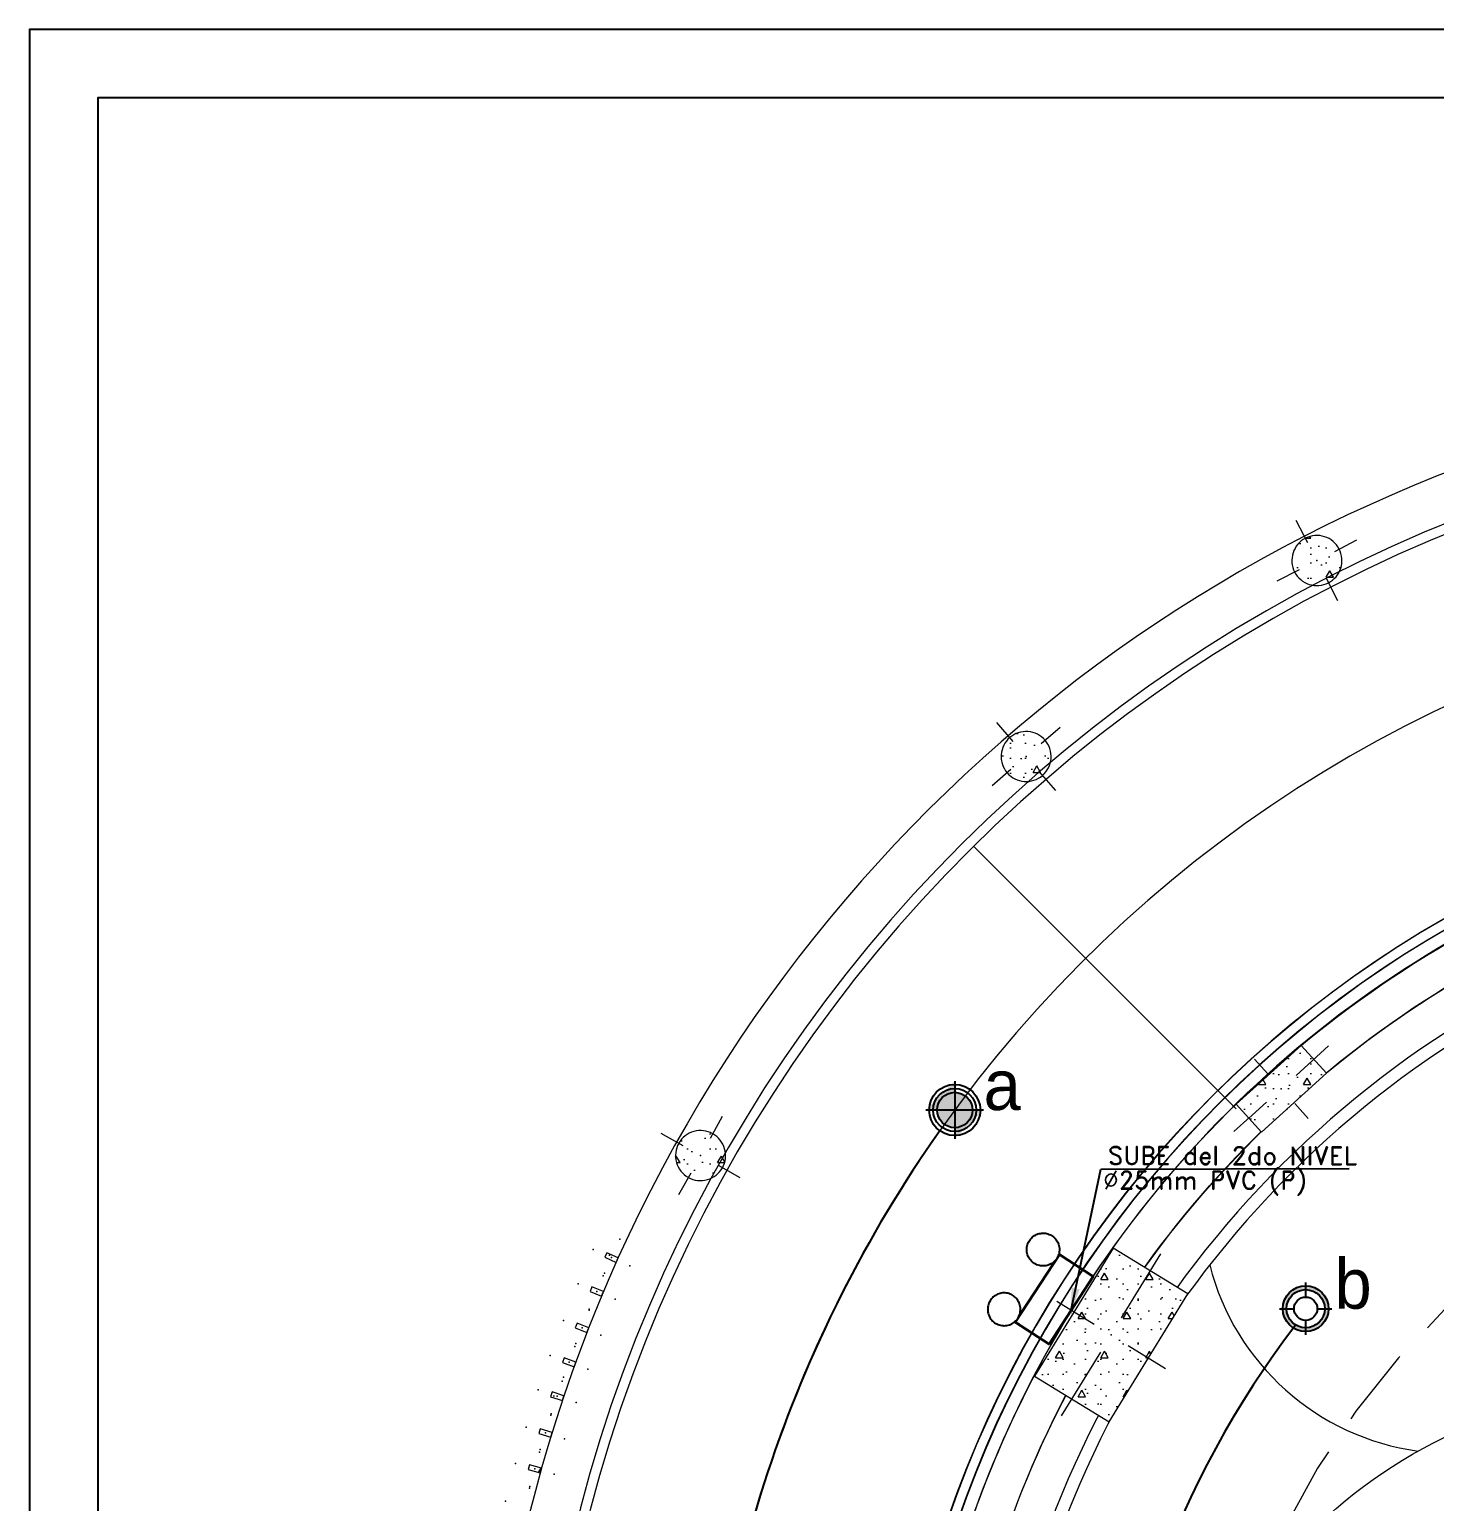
# Model space of a CAD drawing. Header units: feet. Extents: x 2 to 125, y -24 to 91.
# Drawn here: x 74.29 to 79.91, y 50.22 to 56.1 of the extents above; entities that cross this region are included whole.
import ezdxf

# ---------------------------------------------------------------- set-up
doc = ezdxf.new("R2010")
doc.units = ezdxf.units.FT
doc.header["$MEASUREMENT"] = 0
doc.set_wipeout_variables(frame=1)
for name, pattern in [('CONTINUA', [0]), ('HIDDEN', [9.525, 6.35, -3.175]), ('HIDDEN2', [0.1875, 0.125, -0.0625]), ('Wipeout_Contour', [1, 0, -1])]:
    doc.linetypes.add(name, pattern=pattern)
doc.layers.add('ALUMBRADO', color=1, linetype='Continuous')
doc.layers.add('Structural - Bearing', color=7, linetype='Continuous')
for name, color, linetype, lineweight in [('corriente debil', 30, 'Continuous', 15), ('Cotas varias El', 253, 'Continuous', 13), ('Drawing & Figure_Pen_No__122', 9, 'Continuous', 13), ('Emergencia', 20, 'Continuous', 25), ('Interior - Stair & Railing_Pen_No__122', 9, 'Continuous', 13), ('Structural - Bearing_Pen_No__122', 9, 'Continuous', 13), ('TOMACORRIENTE', 5, 'HIDDEN2', 30)]:
    doc.layers.add(name, color=color, linetype=linetype, lineweight=lineweight)
for name, color, linetype, lineweight, true_color in [('Drawing & Figure_Pen_No__167', 7, 'Continuous', 13, 0x6a6a6a), ('Structural - Bearing_Pen_No__167', 7, 'Continuous', 13, 0x6a6a6a), ('Structural - Bearing_Pen_No__4', 7, 'Continuous', 20, 0x029e21)]:
    doc.layers.add(name, color=color, linetype=linetype, lineweight=lineweight, true_color=true_color)
doc.styles.add('01COTAS', font='romans.shx')
doc.styles.add('GENERATED_STYLE_3', font='romand.shx')
doc.dimstyles.new('DIM-50-PLANTA', dxfattribs={"dimscale": 0.05, "dimtxt": 2, "dimasz": 2, "dimexe": 2, "dimexo": 2, "dimgap": 1, "dimtad": 1, "dimdec": 0, "dimlfac": 1000, "dimdsep": 46, "dimtxsty": '01COTAS', "dimcen": 25, "dimclrd": 9, "dimclre": 9, "dimclrt": 7, "dimadec": 0, "dimazin": 0, "dimtfac": 1, "dimtdec": 0, "dimtmove": 2, "dimatfit": 3, "dimfxl": 1, "dimtolj": 1, "dimtzin": 0, "dimarcsym": 0})
pattern_1 = [(0, (34.1127, 49.8555), (0, 0.3117692), [0.03, -0.15]), (0, (34.2027, 50.01138), (0, 0.3117692), [0.03, -0.15]), (60, (34.1127, 49.8555), (-0.27, 0.1558846), [0.03, -0.15]), (60, (34.2927, 49.8555), (-0.27, 0.1558846), [0.03, -0.15]), (120, (34.1427, 49.8555), (0.27, 0.1558846), [0.03, -0.15]), (120, (34.3227, 49.8555), (0.27, 0.1558846), [0.03, -0.15]), (0, (34.11271, 49.8855), (0, 0.06), [0, -0.06, 0, -0.09]), (45, (34.14271, 49.8855), (-0.04242641, 0.04242641), [0, -0.045, 0, -0.075])]

# ---------------------------------------------------------------- blocks, each defined once
blk = doc.blocks.new('LED')
at = {"layer": 'ALUMBRADO'}
h = blk.add_hatch(color=256, dxfattribs=at)
h.dxf.hatch_style = 1
edge = h.paths.add_edge_path(flags=17)
edge.add_arc((0, 0), 0.135, 0, 360)
edge = h.paths.add_edge_path()
edge.add_arc((0, 0), 0.162, 0, 360)
for points in [[(0, 0.185), (0, 0.082)], [(-0.185, 0), (-0.082, 0)], [(0.082, 0), (0.185, 0)], [(0, -0.082), (0, -0.185)]]:
    blk.add_lwpolyline(points, dxfattribs=at)
at = {"layer": 'ALUMBRADO', "linetype": 'CONTINUA', "ltscale": 0.003}
for radius in [0.162, 0.135, 0.0824]:
    blk.add_circle((0, 0), radius, dxfattribs=at)
blk = doc.blocks.new('LED PASILLO')
at = {"layer": 'ALUMBRADO'}
h = blk.add_hatch(color=202, dxfattribs=at)
h.dxf.hatch_style = 1
edge = h.paths.add_edge_path()
edge.add_line((0, 0.1376), (0, -0.1376))
edge.add_line((-0.1376, 0), (0.1376, 0))
edge = h.paths.add_edge_path()
edge.add_line((0, 0), (0, 0.0845))
edge.add_arc((0, 0), 0.0845, 90, 180)
edge.add_line((-0.0845, 0), (0, 0))
edge = h.paths.add_edge_path()
edge.add_line((0.0845, 0), (0, 0))
edge.add_line((0, 0), (0, -0.0845))
edge.add_arc((0, 0), 0.0845, 270, 360)
at = {"layer": 'ALUMBRADO', "color": 202}
for points in [[(0, 0.1376), (0, -0.1376)], [(-0.1376, 0), (0.1376, 0)]]:
    blk.add_lwpolyline(points, dxfattribs=at)
for radius in [0.1222, 0.1028, 0.0845]:
    blk.add_circle((0, 0), radius, dxfattribs=at)
blk = doc.blocks.new('Emergencia')
blk.add_lwpolyline([(0, 0), (0, 0)])
at = {"layer": 'Emergencia', "color": 5, "lineweight": 30}
for points in [[(0.25, -0.25), (0.25, 0), (-0.25, 0), (-0.25, -0.25)], [(-0.25, -0.2221), (-0.25, -0.25), (0.25, -0.25), (0.25, -0.2221)]]:
    blk.add_lwpolyline(points, dxfattribs=at)
at = {"color": 1, "lineweight": 5}
for points in [[(-0.1712, -0.2629), (-0.1644, -0.2671), (-0.158, -0.2718), (-0.152, -0.277), (-0.1463, -0.2826), (-0.1412, -0.2887), (-0.1365, -0.2951), (-0.1324, -0.3019), (-0.1287, -0.309), (-0.1257, -0.3164), (-0.1233, -0.324), (-0.1214, -0.3317), (-0.1202, -0.3396), (-0.1196, -0.3475), (-0.1196, -0.3555), (-0.1202, -0.3634), (-0.1215, -0.3713), (-0.1234, -0.379), (-0.1258, -0.3866), (-0.1289, -0.3939), (-0.1325, -0.401), (-0.1367, -0.4078), (-0.1414, -0.4142), (-0.1466, -0.4203), (-0.1522, -0.4259), (-0.1583, -0.4311), (-0.1647, -0.4357), (-0.1715, -0.4399), (-0.1786, -0.4435), (-0.186, -0.4465), (-0.1936, -0.449), (-0.2013, -0.4508), (-0.2092, -0.452), (-0.2171, -0.4527), (-0.2251, -0.4526), (-0.233, -0.452), (-0.2409, -0.4508), (-0.2486, -0.4489), (-0.2562, -0.4464), (-0.2635, -0.4433), (-0.2706, -0.4397), (-0.2774, -0.4355), (-0.2838, -0.4309), (-0.2899, -0.4257), (-0.2955, -0.42), (-0.3007, -0.414), (-0.3053, -0.4075), (-0.3095, -0.4007), (-0.3131, -0.3936), (-0.3161, -0.3863), (-0.3186, -0.3787), (-0.3204, -0.3709), (-0.3216, -0.3631), (-0.3222, -0.3551), (-0.3222, -0.3472), (-0.3216, -0.3392), (-0.3203, -0.3314), (-0.3185, -0.3236), (-0.316, -0.3161), (-0.3129, -0.3087), (-0.3093, -0.3016), (-0.3051, -0.2948), (-0.3004, -0.2884), (-0.2953, -0.2824), (-0.2896, -0.2767), (-0.2836, -0.2716), (-0.2771, -0.2669), (-0.2703, -0.2628), (-0.2632, -0.2592), (-0.2558, -0.2561), (-0.2483, -0.2537), (-0.2405, -0.2518), (-0.2327, -0.2506), (-0.2247, -0.25), (-0.2168, -0.25), (-0.2088, -0.2506), (-0.201, -0.2519), (-0.1932, -0.2538), (-0.1857, -0.2562), (-0.1783, -0.2593)], [(0.1712, -0.2629), (0.1644, -0.2671), (0.158, -0.2718), (0.152, -0.277), (0.1463, -0.2826), (0.1412, -0.2887), (0.1365, -0.2951), (0.1324, -0.3019), (0.1287, -0.309), (0.1257, -0.3164), (0.1233, -0.324), (0.1214, -0.3317), (0.1202, -0.3396), (0.1196, -0.3475), (0.1196, -0.3555), (0.1202, -0.3634), (0.1215, -0.3713), (0.1234, -0.379), (0.1258, -0.3866), (0.1289, -0.3939), (0.1325, -0.401), (0.1367, -0.4078), (0.1414, -0.4142), (0.1466, -0.4203), (0.1522, -0.4259), (0.1583, -0.4311), (0.1647, -0.4357), (0.1715, -0.4399), (0.1786, -0.4435), (0.186, -0.4465), (0.1936, -0.449), (0.2013, -0.4508), (0.2092, -0.452), (0.2171, -0.4527), (0.2251, -0.4526), (0.233, -0.452), (0.2409, -0.4508), (0.2486, -0.4489), (0.2562, -0.4464), (0.2635, -0.4433), (0.2706, -0.4397), (0.2774, -0.4355), (0.2838, -0.4309), (0.2899, -0.4257), (0.2955, -0.42), (0.3007, -0.414), (0.3053, -0.4075), (0.3095, -0.4007), (0.3131, -0.3936), (0.3161, -0.3863), (0.3186, -0.3787), (0.3204, -0.3709), (0.3216, -0.3631), (0.3222, -0.3551), (0.3222, -0.3472), (0.3216, -0.3392), (0.3203, -0.3314), (0.3185, -0.3236), (0.316, -0.3161), (0.3129, -0.3087), (0.3093, -0.3016), (0.3051, -0.2948), (0.3004, -0.2884), (0.2953, -0.2824), (0.2896, -0.2767), (0.2836, -0.2716), (0.2771, -0.2669), (0.2703, -0.2628), (0.2632, -0.2592), (0.2558, -0.2561), (0.2483, -0.2537), (0.2405, -0.2518), (0.2327, -0.2506), (0.2247, -0.25), (0.2168, -0.25), (0.2088, -0.2506), (0.201, -0.2519), (0.1932, -0.2538), (0.1857, -0.2562), (0.1783, -0.2593)]]:
    blk.add_wipeout(points, dxfattribs=at).dxf.layer = 'Emergencia'
at = {"layer": 'Emergencia', "color": 30, "true_color": 0xf26722}
for points in [[(-0.1712, -0.2629), (-0.1644, -0.2671), (-0.158, -0.2718), (-0.152, -0.277), (-0.1463, -0.2826), (-0.1412, -0.2887), (-0.1365, -0.2951), (-0.1324, -0.3019), (-0.1287, -0.309), (-0.1257, -0.3164), (-0.1233, -0.324), (-0.1214, -0.3317), (-0.1202, -0.3396), (-0.1196, -0.3475), (-0.1196, -0.3555), (-0.1202, -0.3634), (-0.1215, -0.3713), (-0.1234, -0.379), (-0.1258, -0.3866), (-0.1289, -0.3939), (-0.1325, -0.401), (-0.1367, -0.4078), (-0.1414, -0.4142), (-0.1466, -0.4203), (-0.1522, -0.4259), (-0.1583, -0.4311), (-0.1647, -0.4357), (-0.1715, -0.4399), (-0.1786, -0.4435), (-0.186, -0.4465), (-0.1936, -0.449), (-0.2013, -0.4508), (-0.2092, -0.452), (-0.2171, -0.4527), (-0.2251, -0.4526), (-0.233, -0.452), (-0.2409, -0.4508), (-0.2486, -0.4489), (-0.2562, -0.4464), (-0.2635, -0.4433), (-0.2706, -0.4397), (-0.2774, -0.4355), (-0.2838, -0.4309), (-0.2899, -0.4257), (-0.2955, -0.42), (-0.3007, -0.414), (-0.3053, -0.4075), (-0.3095, -0.4007), (-0.3131, -0.3936), (-0.3161, -0.3863), (-0.3186, -0.3787), (-0.3204, -0.3709), (-0.3216, -0.3631), (-0.3222, -0.3551), (-0.3222, -0.3472), (-0.3216, -0.3392), (-0.3203, -0.3314), (-0.3185, -0.3236), (-0.316, -0.3161), (-0.3129, -0.3087), (-0.3093, -0.3016), (-0.3051, -0.2948), (-0.3004, -0.2884), (-0.2953, -0.2824), (-0.2896, -0.2767), (-0.2836, -0.2716), (-0.2771, -0.2669), (-0.2703, -0.2628), (-0.2632, -0.2592), (-0.2558, -0.2561), (-0.2483, -0.2537), (-0.2405, -0.2518), (-0.2327, -0.2506), (-0.2247, -0.25), (-0.2168, -0.25), (-0.2088, -0.2506), (-0.201, -0.2519), (-0.1932, -0.2538), (-0.1857, -0.2562), (-0.1783, -0.2593)], [(0.1712, -0.2629), (0.1644, -0.2671), (0.158, -0.2718), (0.152, -0.277), (0.1463, -0.2826), (0.1412, -0.2887), (0.1365, -0.2951), (0.1324, -0.3019), (0.1287, -0.309), (0.1257, -0.3164), (0.1233, -0.324), (0.1214, -0.3317), (0.1202, -0.3396), (0.1196, -0.3475), (0.1196, -0.3555), (0.1202, -0.3634), (0.1215, -0.3713), (0.1234, -0.379), (0.1258, -0.3866), (0.1289, -0.3939), (0.1325, -0.401), (0.1367, -0.4078), (0.1414, -0.4142), (0.1466, -0.4203), (0.1522, -0.4259), (0.1583, -0.4311), (0.1647, -0.4357), (0.1715, -0.4399), (0.1786, -0.4435), (0.186, -0.4465), (0.1936, -0.449), (0.2013, -0.4508), (0.2092, -0.452), (0.2171, -0.4527), (0.2251, -0.4526), (0.233, -0.452), (0.2409, -0.4508), (0.2486, -0.4489), (0.2562, -0.4464), (0.2635, -0.4433), (0.2706, -0.4397), (0.2774, -0.4355), (0.2838, -0.4309), (0.2899, -0.4257), (0.2955, -0.42), (0.3007, -0.414), (0.3053, -0.4075), (0.3095, -0.4007), (0.3131, -0.3936), (0.3161, -0.3863), (0.3186, -0.3787), (0.3204, -0.3709), (0.3216, -0.3631), (0.3222, -0.3551), (0.3222, -0.3472), (0.3216, -0.3392), (0.3203, -0.3314), (0.3185, -0.3236), (0.316, -0.3161), (0.3129, -0.3087), (0.3093, -0.3016), (0.3051, -0.2948), (0.3004, -0.2884), (0.2953, -0.2824), (0.2896, -0.2767), (0.2836, -0.2716), (0.2771, -0.2669), (0.2703, -0.2628), (0.2632, -0.2592), (0.2558, -0.2561), (0.2483, -0.2537), (0.2405, -0.2518), (0.2327, -0.2506), (0.2247, -0.25), (0.2168, -0.25), (0.2088, -0.2506), (0.201, -0.2519), (0.1932, -0.2538), (0.1857, -0.2562), (0.1783, -0.2593)]]:
    blk.add_lwpolyline(points, close=True, dxfattribs=at)

msp = doc.modelspace()

# ---------------------------------------------------------------- hatches: boundary and pattern name
at = {"layer": 'Cotas varias El'}
h = msp.add_hatch(dxfattribs=at)
h.set_pattern_fill('STRUCTURAL_CONCRETE', color=256, style=0, pattern_type=2)
h.set_pattern_definition(pattern_1)
h.paths.add_polyline_path([(79.3476, 53.9299, 0.414214), (79.4822, 53.8866, 0.414214), (79.5255, 54.0213, 0.414214), (79.3908, 54.0645, 0.414214)])
h = msp.add_hatch(dxfattribs=at)
h.set_pattern_fill('STRUCTURAL_CONCRETE', color=256, style=0, pattern_type=2)
h.set_pattern_definition(pattern_1)
h.paths.add_polyline_path([(78.1994, 53.1272, 0.414214), (78.3404, 53.1168, 0.414214), (78.3508, 53.2579, 0.414214), (78.2098, 53.2683, 0.414214)])
h = msp.add_hatch(dxfattribs=at)
h.set_pattern_fill('STRUCTURAL_CONCRETE', color=256, style=0, pattern_type=2)
h.set_pattern_definition(pattern_1)
h.paths.add_polyline_path([(76.926, 51.5111, 0.414214), (77.0621, 51.5497, 0.414214), (77.0236, 51.6857, 0.414214), (76.8875, 51.6472, 0.414214)])
h = msp.add_hatch(dxfattribs=at)
h.set_pattern_fill('STRUCTURAL_CONCRETE', color=256, style=0, pattern_type=2)
h.set_pattern_definition(pattern_1)
h.paths.add_polyline_path([(76.6003, 51.2102), (76.5921, 51.192), (76.6377, 51.1715), (76.6459, 51.1898)])
h = msp.add_hatch(dxfattribs=at)
h.set_pattern_fill('STRUCTURAL_CONCRETE', color=256, style=0, pattern_type=2)
h.set_pattern_definition(pattern_1)
h.paths.add_polyline_path([(76.3818, 50.6541), (76.3754, 50.6351), (76.4229, 50.6193), (76.4292, 50.6382)])
h = msp.add_hatch(dxfattribs=at)
h.set_pattern_fill('STRUCTURAL_CONCRETE', color=256, style=0, pattern_type=2)
h.set_pattern_definition(pattern_1)
h.paths.add_polyline_path([(76.2918, 50.3633), (76.2864, 50.344), (76.3346, 50.3306), (76.34, 50.3498)])

# ---------------------------------------------------------------- linework, layer by layer
at = {"layer": 'ALUMBRADO', "linetype": 'CONTINUA', "lineweight": 25}
msp.add_arc((82.1713, 48.7057), 5.1901, 144.80084, 178.6795, dxfattribs=at)
at = {"layer": 'Cotas varias El'}
for p, q in [((79.4, 54.0467), (79.3543, 54.1357)), ((79.5077, 54.0121), (79.5966, 54.0578)), ((79.3654, 53.939), (79.2764, 53.8933)), ((79.4731, 53.9044), (79.5188, 53.8155)), ((78.2229, 53.2531), (78.1575, 53.3288)), ((78.3357, 53.2448), (78.4114, 53.3101)), ((78.2145, 53.1403), (78.1388, 53.075)), ((78.3274, 53.132), (78.3927, 53.0563)), ((77.0138, 51.6683), (77.0626, 51.7556)), ((76.905, 51.6375), (76.8177, 51.6862)), ((76.9358, 51.5286), (76.887, 51.4413)), ((77.0446, 51.5594), (77.1319, 51.5106))]:
    msp.add_line(p, q, dxfattribs=at)
for points in [[(88.0353, 54.7374), (82.1407, 54.7374, 1.000452), (82.1407, 42.6874), (88.0353, 42.6874)], [(79.3476, 53.9299, 0.414214), (79.4822, 53.8866, 0.414214), (79.5255, 54.0213, 0.414214), (79.3908, 54.0645, 0.414214)], [(78.1994, 53.1272, 0.414214), (78.3404, 53.1168, 0.414214), (78.3508, 53.2579, 0.414214), (78.2098, 53.2683, 0.414214)], [(85.7353, 52.6874), (82.7403, 52.6874), (82.1403, 52.6874, 1.000253), (82.1403, 44.7374), (85.7353, 44.7374), (85.7353, 44.3874), (82.1403, 44.3874, -0.414993), (77.8153, 48.7124, -0.414599), (82.1403, 53.0374), (85.7353, 53.0374)], [(85.7353, 44.5374), (84.6353, 44.5374), (82.1393, 44.536, -1), (82.1393, 52.8888), (86.3353, 52.8888), (86.3353, 53.0374), (82.1403, 53.0374, 0.414993), (77.8153, 48.7124, 0.413351), (82.1403, 44.3874), (85.7353, 44.3874)], [(85.7353, 52.7374), (82.7403, 52.7374), (82.1403, 52.7374, 1.000252), (82.1403, 44.6874), (85.6853, 44.6874), (85.6853, 44.5374), (82.1403, 44.5374, -0.414998), (77.9629, 48.7124, -0.414603), (82.1393, 52.8888), (85.7353, 52.8873)], [(76.926, 51.5111, 0.414214), (77.0621, 51.5497, 0.414214), (77.0236, 51.6857, 0.414214), (76.8875, 51.6472, 0.414214)]]:
    msp.add_lwpolyline(points, format="xyb", close=True, dxfattribs=at)
for points in [[(76.6003, 51.2102), (76.5921, 51.192), (76.6377, 51.1715), (76.6459, 51.1898)], [(76.5409, 51.0741), (76.5332, 51.0557), (76.5793, 51.0364), (76.587, 51.0548)], [(76.4817, 50.9286), (76.4745, 50.9099), (76.5211, 50.8918), (76.5283, 50.9104)], [(76.4295, 50.7903), (76.4227, 50.7715), (76.4697, 50.7545), (76.4765, 50.7733)], [(76.3818, 50.6541), (76.3754, 50.6351), (76.4229, 50.6193), (76.4292, 50.6382)], [(76.3343, 50.5069), (76.3284, 50.4878), (76.3762, 50.4732), (76.3821, 50.4923)], [(76.2918, 50.3633), (76.2864, 50.344), (76.3346, 50.3306), (76.34, 50.3498)]]:
    msp.add_lwpolyline(points, close=True, dxfattribs=at)
for radius, start, end in [(5.8315, 90.12888, 269.40029), (5.8315, 90.12888, 269.40029), (5.8315, 90.12888, 269.40029), (5.8315, 90.12888, 269.40029), (5.7915, 90.0061, 269.52272), (5.7915, 90.0061, 269.52272), (5.7915, 90.0061, 269.52272), (5.7915, 90.0061, 269.52272)]:
    msp.add_arc((82.138, 48.7166), radius, start, end, dxfattribs=at)
for p in [(79.4365, 53.9756), (78.2751, 53.1926), (76.9748, 51.5984), (76.546, 51.2236), (76.6517, 51.2639), (76.619, 51.1909), (76.5863, 51.1179), (76.591, 51.129), (76.692, 51.1582), (76.4863, 51.0861), (76.5601, 51.0552), (76.6339, 51.0243), (76.4268, 50.9392), (76.5292, 50.9814), (76.5304, 50.9847), (76.5014, 50.9102), (76.576, 50.8812), (76.4724, 50.8356), (76.4768, 50.8476), (76.3744, 50.7995), (76.4496, 50.7724), (76.4225, 50.6971), (76.4277, 50.7126), (76.5249, 50.7452), (76.3265, 50.662), (76.4023, 50.6367), (76.4782, 50.6113), (76.377, 50.5608), (76.3787, 50.5665), (76.2787, 50.5135), (76.3552, 50.4901), (76.4317, 50.4666), (76.3318, 50.4136), (76.3347, 50.424), (76.2362, 50.3685), (76.3132, 50.3469), (76.3903, 50.3254), (76.2917, 50.2699), (76.2932, 50.276), (76.196, 50.218)]:
    msp.add_point(p, dxfattribs=at)
at = {"layer": 'Drawing & Figure_Pen_No__122', "color": 9, "linetype": 'Continuous', "lineweight": 13}
msp.add_arc((79.9765, 51.4077), 0.9991, 194.27319, 262.23067, dxfattribs=at)
at = {"layer": 'Drawing & Figure_Pen_No__167', "color": 251, "linetype": 'Continuous', "lineweight": 13, "true_color": 0x6a6a6a}
msp.add_line((78.0654, 52.8342), (79.1137, 51.785), dxfattribs=at)
msp.add_arc((82.1577, 48.7124), 5.1751, 90.24761, 269.80078, dxfattribs=at)
at = {"layer": 'Interior - Stair & Railing_Pen_No__122', "color": 9, "linetype": 'Continuous', "lineweight": 13}
for centre, radius, start, end in [((82.138, 48.7124), 4.415, 90.13201, 269.20709), ((82.138, 48.7124), 4.415, 90.13201, 269.20709), ((82.138, 48.7124), 4.415, 90.13201, 269.20709), ((82.138, 48.7124), 4.415, 90.13201, 269.20709), ((82.1404, 48.7127), 4.4153, 90.20119, 269.17505), ((82.1404, 48.7127), 4.4153, 90.20119, 269.17505), ((82.1404, 48.7127), 4.4153, 90.20119, 269.17505), ((82.1404, 48.7127), 4.4153, 90.20119, 269.17505), ((82.138, 48.7124), 4.375, 89.97002, 269.36897), ((82.138, 48.7124), 4.375, 89.97002, 269.36897), ((82.138, 48.7124), 4.375, 89.97002, 269.36897), ((82.138, 48.7124), 4.375, 89.97002, 269.36897), ((82.1404, 48.7127), 4.3753, 90.03946, 269.33774), ((82.1404, 48.7127), 4.3753, 90.03946, 269.33774), ((82.1404, 48.7127), 4.3753, 90.03946, 269.33774), ((82.1404, 48.7127), 4.3753, 90.03946, 269.33774)]:
    msp.add_arc(centre, radius, start, end, dxfattribs=at)

# ---------------------------------------------------------------- block references
at = {"layer": 'ALUMBRADO', "xscale": 0.5646712500000001, "yscale": 0.5646712500000001, "zscale": 0.5646712500000001}
msp.add_blockref('LED', (79.3916, 50.9865), dxfattribs=at)
at = {"layer": 'TOMACORRIENTE', "xscale": 0.8365500000000002, "yscale": 0.8365500000000002, "zscale": 0.8365500000000002, "rotation": 270}
msp.add_blockref('LED PASILLO', (77.99, 51.7803), dxfattribs=at)

# ---------------------------------------------------------------- texts
at = {"layer": 'ALUMBRADO', "color": 102, "lineweight": 25}
for s, p in [('a', (78.1051, 51.7803)), ('b', (79.5067, 50.9865))]:
    msp.add_text(s, height=0.2, dxfattribs=at).set_placement(p)
at = {"layer": 'corriente debil', "style": 'GENERATED_STYLE_3'}
for s, p in [('SUBE del 2do NIVEL', (78.6015, 51.5625)), ('Ø25mm PVC (P)', (78.5831, 51.4648))]:
    msp.add_text(s, height=0.072036, rotation=359.92058, dxfattribs=at).set_placement(p)

# ---------------------------------------------------------------- next in the draw order: wipeouts: each hides what was drawn before it
at = {"color": 254, "linetype": 'Wipeout_Contour', "lineweight": 0, "ltscale": 180.911323}
msp.add_wipeout([(79.2147, 51.692), (79.4742, 51.9269), (79.3735, 52.0381), (79.114, 51.8032)], dxfattribs=at).dxf.layer = 'Structural - Bearing'
at = {"color": 254, "linetype": 'Wipeout_Contour', "lineweight": 0, "ltscale": 178.063994}
msp.add_wipeout([(78.6065, 50.5346), (78.9205, 51.0459), (78.6223, 51.229), (78.3083, 50.7177)], dxfattribs=at).dxf.layer = 'Structural - Bearing'

# ---------------------------------------------------------------- next in the draw order: hatches: boundary and pattern name
at = {"layer": 'Structural - Bearing_Pen_No__122', "linetype": 'Continuous', "lineweight": 13}
h = msp.add_hatch(dxfattribs=at)
h.set_pattern_fill('STRUCTURAL_CONCRETE', color=9, style=0, pattern_type=2)
h.set_pattern_definition(pattern_1)
h.paths.add_polyline_path([(79.2147, 51.692), (79.4742, 51.9269), (79.3735, 52.0381), (79.114, 51.8032)])
h = msp.add_hatch(dxfattribs=at)
h.set_pattern_fill('STRUCTURAL_CONCRETE', color=9, style=0, pattern_type=2)
h.set_pattern_definition(pattern_1)
h.paths.add_polyline_path([(78.6065, 50.5346), (78.9205, 51.0459), (78.6223, 51.229), (78.3083, 50.7177)])

# ---------------------------------------------------------------- next in the draw order: linework, layer by layer
at = {"layer": 'Cotas varias El'}
for points in [[(79.2147, 51.692), (79.4742, 51.9269), (79.3735, 52.0381), (79.114, 51.8032)], [(78.6065, 50.5346), (78.9205, 51.0459), (78.6223, 51.229), (78.3083, 50.7177)]]:
    msp.add_lwpolyline(points, close=True, dxfattribs=at)
at = {"layer": 'Drawing & Figure_Pen_No__122', "color": 9, "linetype": 'Continuous', "lineweight": 13}
msp.add_circle((80.7903, 48.7127), 1.9514, dxfattribs=at)
at = {"layer": 'Structural - Bearing_Pen_No__167', "color": 251, "linetype": 'Continuous', "lineweight": 13, "true_color": 0x6a6a6a}
for p, q in [((79.3534, 51.9188), (79.4831, 52.0362)), ((79.2404, 51.9244), (79.1867, 51.9837)), ((79.2348, 51.8114), (79.1051, 51.6939)), ((79.3478, 51.8058), (79.4015, 51.7465)), ((78.6563, 50.95), (78.8132, 51.2056)), ((78.5462, 50.9236), (78.3971, 51.0152)), ((78.5725, 50.8136), (78.4155, 50.558)), ((78.6826, 50.8399), (78.8317, 50.7483))]:
    msp.add_line(p, q, dxfattribs=at)
for p in [(79.2941, 51.8651), (78.6144, 50.8818)]:
    msp.add_point(p, dxfattribs=at)
at = {"layer": 'Structural - Bearing_Pen_No__4', "color": 104, "linetype": 'HIDDEN', "lineweight": 20, "ltscale": 0.05, "true_color": 0x029e21}
msp.add_lwpolyline([(79.1819, 49.8177, 1.19707), (85.2823, 48.7145, 0.831228), (79.1928, 49.8465)], format="xyb", dxfattribs=at)

# ---------------------------------------------------------------- next in the draw order: block references
at = {"layer": 'Emergencia', "lineweight": 25, "xscale": 0.6452139160277665, "yscale": 0.6452139160277665, "zscale": 0.6452139160277665, "rotation": 236.8934069166736}
msp.add_blockref('Emergencia', (78.4548, 50.9798), dxfattribs=at)

# ---------------------------------------------------------------- next in the draw order: linework, layer by layer
for points in [[(74.2943, 32.8751), (105.0601, 32.8751), (105.0601, 56.0972), (74.2943, 56.0972)], [(74.568, 33.1488), (104.7863, 33.1488), (104.7863, 55.8234), (74.568, 55.8234)]]:
    msp.add_lwpolyline(points, close=True)
at = {"layer": 'ALUMBRADO', "linetype": 'CONTINUA', "lineweight": 25}
msp.add_arc((82.3609, 48.6167), 3.7903, 142.54705, 177.967, dxfattribs=at)

# ---------------------------------------------------------------- next in the draw order: leaders
msp.add_leader([(78.4525, 50.969), (78.5732, 51.5443), (79.5649, 51.547)], dimstyle='DIM-50-PLANTA', override={"dimgap": 1, "dimtad": 0})

doc.saveas('drawing.dxf')
